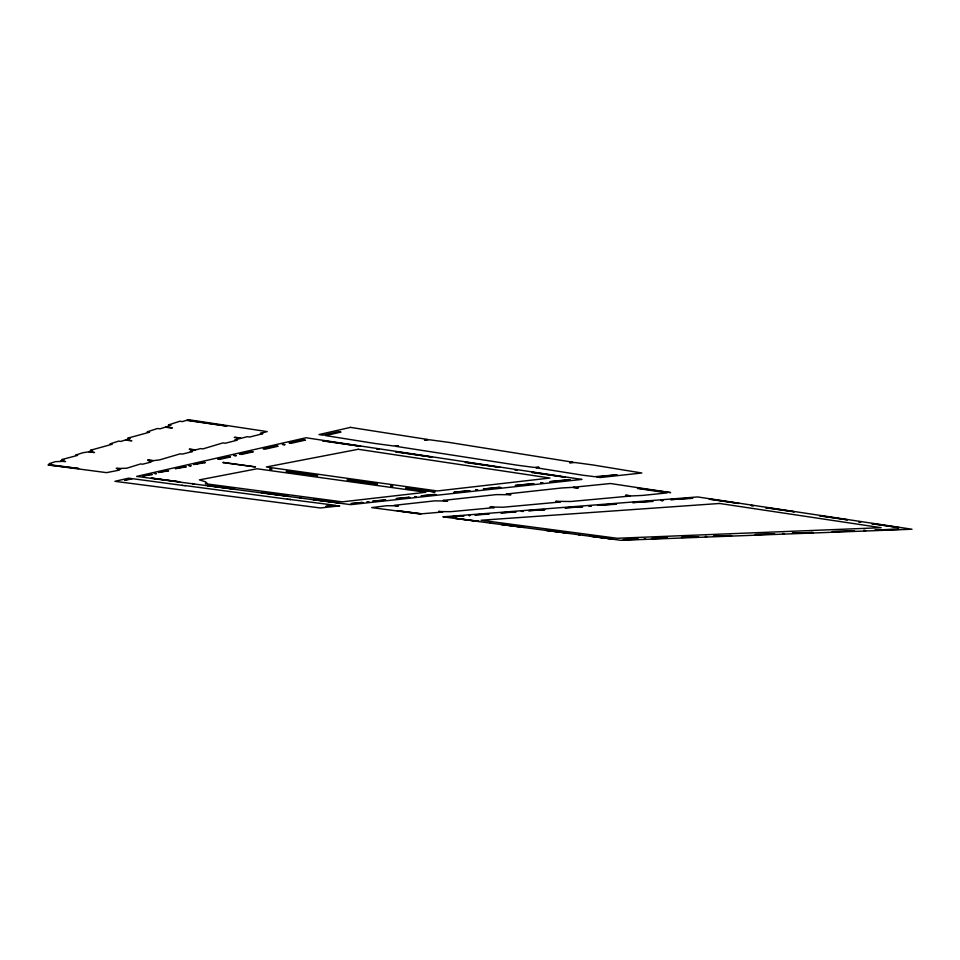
<?xml version="1.0" encoding="UTF-8"?>
<svg xmlns="http://www.w3.org/2000/svg" width="960" height="960" viewBox="0 0 960 960"><rect width="100%" height="100%" fill="white"/><g stroke="black" fill="none" stroke-linecap="round" stroke-linejoin="round"><path stroke-width="1.44" d="M60.768 460.812L63.84 459.816L61.86 459.552L77.616 455.376L75.564 455.1L82.824 452.748L88.428 451.896L94.512 452.508L88.908 451.74L92.496 450.588L90.372 450.288L112.2 444.24L109.98 443.928L118.668 441.108L120.936 441.432L125.16 440.064L131.808 440.748L125.736 439.884L130.056 438.492L127.752 438.156L149.568 432.204L147.168 431.856L157.56 428.484L160.008 428.844L165.072 427.212L172.344 427.956L165.768 426.984L170.964 425.316L168.456 424.944L179.904 421.224L182.448 421.608L186.384 420.348L226.92 426.108L187.152 420.096L188.412 419.688L267.18 431.604L260.4 433.332L262.824 433.692L249.708 437.028L247.332 436.668L241.416 438.18L235.116 437.244L234.336 437.448L240.636 438.384L234.864 439.86L237.204 440.196L225.252 443.232L222.96 442.896L202.896 448.908L200.688 448.584L195.756 449.856L189.252 449.184L195.096 450.024L190.272 451.248L192.432 451.56L182.4 454.104L180.276 453.804L159.744 459.852L153.588 460.632L147.624 460.02L153.036 460.764L148.992 461.796L151.008 462.072L142.596 464.208L140.616 463.932L126.696 468.24L116.976 468.504M62.316 461.208L65.58 461.64M64.692 461.328L55.38 461.652L49.14 463.68L51.06 463.932L49.02 464.592L78.636 468.504L48 464.916L106.56 472.644L119.184 470.148L117.3 469.896L120.78 469.008M299.532 497.772L301.272 497.952L299.604 497.808M116.184 468.216L119.352 468.636M181.8 485.316L185.232 485.76M182.664 485.424L133.368 478.8L124.572 480.156L131.592 478.572L128.628 478.176L114.9 481.32L320.4 507.972L339.756 505.86L325.812 506.388L335.58 505.32L289.716 499.452L290.304 499.38M184.884 485.556L288.096 499.248M287.292 499.14L290.52 499.56M394.164 505.344L434.58 500.868L447.66 501.024L443.16 500.4L496.224 494.616L510.924 494.724L506.148 494.052L561.768 487.968L572.064 487.392L578.268 488.028L573.204 487.284L610.512 483.516L670.608 492.6L638.76 488.304L637.488 488.424L667.14 492.9L642.444 495.432L631.608 495.924L626.736 495.204L625.536 495.3L630.408 496.032L570.768 501.504L555.72 501.336L560.328 501.996L503.328 507.216L489.948 507.024L494.292 507.624L450.792 511.668L439.68 511.596M395.04 505.632L398.424 505.92L397.704 505.992M397.368 505.776L386.544 505.74L371.7 507.612L419.832 513.96L421.02 513.864L397.116 510.708L421.74 513.804L442.788 512.004M439.404 511.392L438.648 511.452L441.996 511.74M706.068 536.532C703.452 536.46 708.624 536.712 705.888 536.664M490.272 522.864C487.944 522.816 492.732 523.032 490.332 522.996M469.308 515.4C471.96 515.808 466.752 515.136 469.392 515.556M644.964 538.86C647.22 539.208 642.66 538.632 644.856 538.98M751.296 505.524L753.504 505.704L751.368 505.5M376.908 448.968L379.38 449.22L377.004 448.944M390.648 485.94L392.64 486.132L390.648 485.94M414.588 496.608L416.46 496.788L414.66 496.584M858.636 521.724L860.796 521.88L858.636 521.724M443.148 516.852L620.94 540.312L912 529.236L697.56 496.932L443.148 516.852M863.676 530.46L865.728 530.604L863.772 530.436M475.68 489.864L477.72 490.056L475.68 489.864M514.908 469.8L517.248 470.04L515.028 469.776M540.828 482.676L543.024 482.892L540.936 482.652M521.364 511.272L523.176 511.44L521.46 511.248M581.724 479.424L350.7 504.648L136.584 476.4L306.024 437.76L581.724 479.424M154.38 473.412L156.276 473.64L154.38 473.412M589.044 505.992L591 506.184L589.044 505.992M188.916 465.588L190.932 465.84L188.916 465.588M233.868 455.412L236.052 455.688L233.868 455.412M192.372 483.6L194.16 483.816L192.372 483.6M282.432 444.408L284.796 444.72L282.432 444.408M578.508 534.588L580.068 534.744L578.592 534.588M660.768 500.412L662.868 500.616L660.768 500.412M206.784 483.12L205.368 483.72L342.228 501.852L425.796 492.264L257.052 468.768L199.392 479.88L205.584 481.836L206.784 483.12M269.928 469.044L271.968 469.296L270.048 469.032M350.484 427.38L319.02 434.58L323.076 435.204L338.484 431.712L340.968 432.096L325.5 435.576L374.808 443.46L393.156 445.908L398.292 445.74L395.484 446.268L516.66 465.108L533.628 467.364L538.968 467.268L535.74 467.688L582.84 475.212L594.792 476.7L617.124 474.792L596.82 477.012L600.204 477.528L641.856 473.004L592.764 464.94L575.304 462.576L569.604 462.696L573.108 462.24L448.92 442.392L429.984 439.824L424.512 440.028L427.572 439.452L350.484 427.38M782.592 533.544L784.404 533.7L782.592 533.544M150.408 474.3L142.68 476.052L152.256 474.552L150.408 474.3M166.74 470.604L158.424 472.488L168.636 470.868L166.74 470.604M184.308 466.632L175.356 468.66L186.276 466.896L184.308 466.632M203.28 462.336L193.608 464.52L205.308 462.612L203.28 462.336M228.36 456.648L217.704 459.072L219.78 459.36L230.484 456.948L228.36 456.648M251.088 451.512L239.484 454.14L241.632 454.44L253.272 451.824L251.088 451.512M275.868 445.896L263.208 448.764L265.44 449.088L278.148 446.232L275.868 445.896M303.036 439.74L289.14 442.884L291.456 443.232L305.4 440.1L303.036 439.74M367.176 501.828L368.868 502.008L367.176 501.828M151.428 478.116L179.604 481.836L151.428 478.116M223.512 462.444L222.852 462.588L255.504 466.908L223.512 462.444M323.532 440.7L322.596 440.904L360.492 446.28L323.532 440.7M358.236 449.28L266.328 466.98L437.268 490.956L549.948 478.032L358.236 449.28M207.3 485.484L234.54 489.084L207.3 485.484M286.884 471.3L286.164 471.42L317.652 475.596L286.884 471.3M396.588 451.728L395.568 451.908L431.868 457.056L396.588 451.728M261.336 492.624L287.688 496.104L261.336 492.624M347.832 479.82L347.052 479.928L377.46 483.948L347.832 479.82M466.356 462.264L465.252 462.432L500.064 467.352L466.356 462.264M313.62 499.524L312.996 499.608L339.132 502.896L313.62 499.524M406.512 488.016L405.684 488.124L435.048 492L406.512 488.016M533.04 472.332L531.864 472.476L565.284 477.204L533.04 472.332M361.692 502.428L350.976 503.616L363.3 502.644L361.692 502.428M384.216 499.944L372.756 501.216L385.872 500.172L384.216 499.944M408.348 497.28L396.072 498.636L410.064 497.52L408.348 497.28M434.268 494.424L421.08 495.876L436.032 494.664L434.268 494.424M468.336 490.668L453.888 492.252L470.148 490.92L468.336 490.668M498.984 487.284L483.36 489L500.844 487.548L498.984 487.284M532.188 483.612L515.244 485.484L534.12 483.9L532.188 483.612M568.32 479.628L549.864 481.668L570.3 479.928L568.32 479.628M462.456 515.844L450.48 516.78L463.968 516.048L462.456 515.844M487.584 513.888L474.816 514.884L489.144 514.104L487.584 513.888M514.452 511.8L500.796 512.868L516.036 512.016L514.452 511.8M543.228 509.556L528.588 510.696L544.86 509.784L543.228 509.556M580.932 506.616L564.96 507.864L582.624 506.856L580.932 506.616M614.748 503.988L597.528 505.332L616.476 504.24L614.748 503.988M651.288 501.144L632.664 502.596L653.064 501.408L651.288 501.144M690.9 498.06L670.692 499.632L692.724 498.336L690.9 498.06M455.892 518.316L455.148 518.364L479.172 521.388L455.892 518.316M710.532 499.14L709.2 499.248L739.044 503.448L710.532 499.14M719.58 503.472L481.056 520.248L617.1 538.272L881.196 527.7L719.58 503.472M502.104 524.412L501.336 524.46L524.688 527.4L502.104 524.412M766.98 507.672L765.6 507.756L794.352 511.8L766.98 507.672M546.936 530.328L546.132 530.376L568.848 533.22L546.936 530.328M821.172 515.856L819.756 515.928L847.476 519.828L821.172 515.856M590.448 536.076L589.608 536.112L611.712 538.884L590.448 536.076M873.264 523.716L871.8 523.788L898.548 527.544L873.264 523.716M637.116 539.1L623.22 539.64L638.46 539.28L637.116 539.1M666.228 537.984L651.444 538.56L667.596 538.176L666.228 537.984M697.212 536.808L681.468 537.408L698.616 537L697.212 536.808M730.272 535.536L713.472 536.184L731.7 535.74L730.272 535.536M773.364 533.892L755.124 534.588L774.828 534.096L773.364 533.892M811.8 532.428L792.24 533.172L813.3 532.644L811.8 532.428M853.104 530.844L832.068 531.648L854.64 531.072L853.104 530.844M897.624 529.14L874.944 530.004L899.196 529.38L897.624 529.14"/></g></svg>
